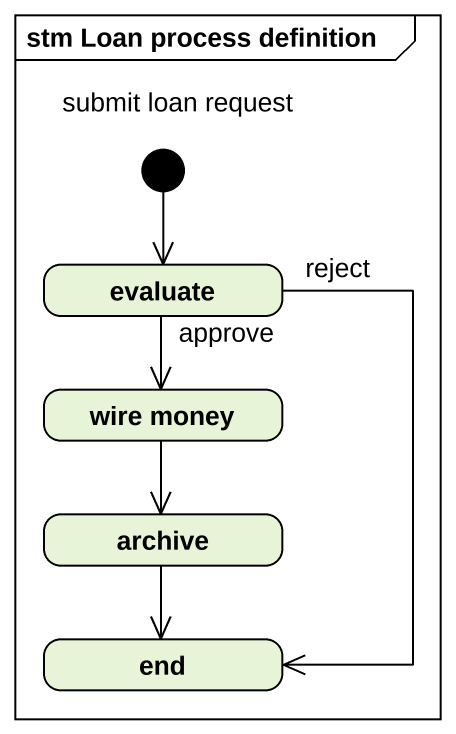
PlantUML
@startuml
mainframe stm Loan process definition
hide empty description
state "submit loan request" as submit_loan_request <<start>>
state evaluate
state "wire money" as wire_money
state archive
state "end" as end_
submit_loan_request --> evaluate
evaluate --> wire_money : approve
evaluate --> end_ : reject
wire_money --> archive
archive --> end_
@enduml
